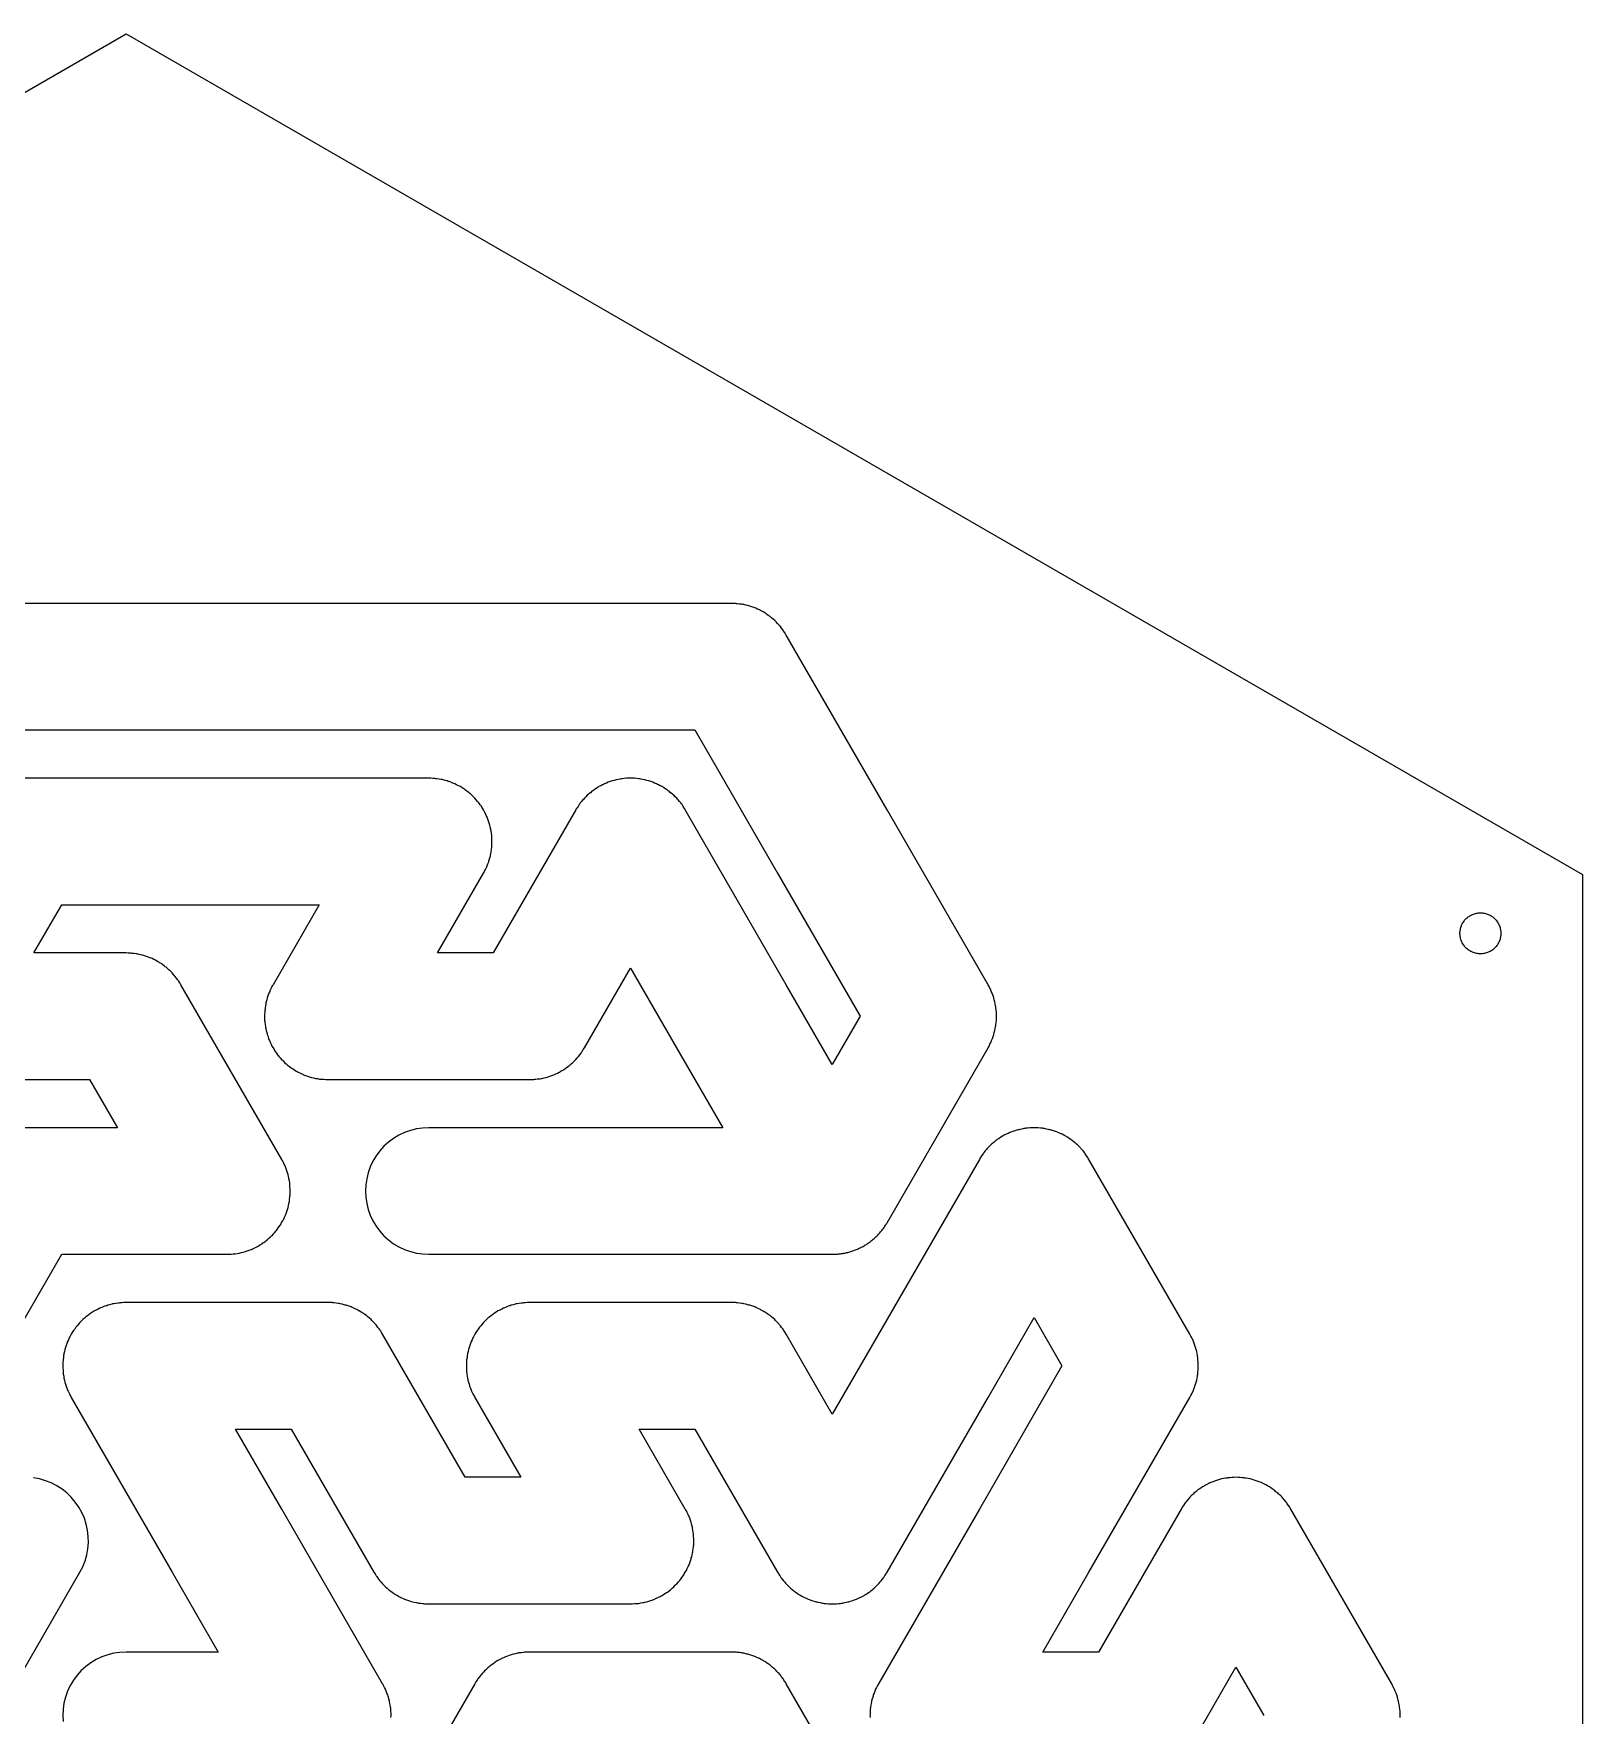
# Model space of a CAD drawing. Header units: millimetres. Extents: x -121 to 121, y -140 to 140.
# Drawn here: x -7.7 to 120.8, y 0 to 139.5 of the extents above; entities that cross this region are included whole.
import ezdxf

# ---------------------------------------------------------------- set-up
doc = ezdxf.new("R2010")
doc.units = ezdxf.units.MM
doc.layers.add('CUT', color=1, linetype='Continuous')

msp = doc.modelspace()

# ---------------------------------------------------------------- linework, layer by layer
at = {"layer": 'CUT'}
for points in [[(120.83, -69.76), (0, -139.52), (-120.83, -69.76), (-120.83, 69.76), (0, 139.52), (120.83, 69.76), (120.83, -69.76)], [(114.07, 64.88), (114.07, 64.79), (114.06, 64.71), (114.05, 64.63), (114.04, 64.55), (114.02, 64.47), (114, 64.38), (113.97, 64.31), (113.94, 64.23), (113.91, 64.15), (113.87, 64.08), (113.83, 64), (113.79, 63.93), (113.74, 63.87), (113.69, 63.8), (113.63, 63.74), (113.57, 63.68), (113.51, 63.62), (113.45, 63.56), (113.39, 63.51), (113.32, 63.46), (113.25, 63.42), (113.17, 63.38), (113.1, 63.34), (113.02, 63.31), (112.95, 63.28), (112.87, 63.25), (112.79, 63.23), (112.7, 63.21), (112.62, 63.2), (112.54, 63.19), (112.46, 63.18), (112.37, 63.18), (112.29, 63.18), (112.21, 63.19), (112.12, 63.2), (112.04, 63.21), (111.96, 63.23), (111.88, 63.25), (111.8, 63.28), (111.72, 63.31), (111.65, 63.34), (111.57, 63.38), (111.5, 63.42), (111.43, 63.46), (111.36, 63.51), (111.29, 63.56), (111.23, 63.62), (111.17, 63.68), (111.11, 63.74), (111.06, 63.8), (111.01, 63.87), (110.96, 63.93), (110.91, 64), (110.87, 64.08), (110.84, 64.15), (110.8, 64.23), (110.77, 64.31), (110.75, 64.38), (110.72, 64.47), (110.71, 64.55), (110.69, 64.63), (110.68, 64.71), (110.67, 64.79), (110.67, 64.88), (110.67, 64.96), (110.68, 65.04), (110.69, 65.13), (110.71, 65.21), (110.72, 65.29), (110.75, 65.37), (110.77, 65.45), (110.8, 65.53), (110.84, 65.61), (110.87, 65.68), (110.91, 65.75), (110.96, 65.82), (111.01, 65.89), (111.06, 65.96), (111.11, 66.02), (111.17, 66.08), (111.23, 66.14), (111.29, 66.19), (111.36, 66.24), (111.43, 66.29), (111.5, 66.34), (111.57, 66.38), (111.65, 66.42), (111.72, 66.45), (111.8, 66.48), (111.88, 66.51), (111.96, 66.53), (112.04, 66.55), (112.12, 66.56), (112.21, 66.57), (112.29, 66.58), (112.37, 66.58), (112.46, 66.58), (112.54, 66.57), (112.62, 66.56), (112.7, 66.55), (112.79, 66.53), (112.87, 66.51), (112.95, 66.48), (113.02, 66.45), (113.1, 66.42), (113.17, 66.38), (113.25, 66.34), (113.32, 66.29), (113.39, 66.24), (113.45, 66.19), (113.51, 66.14), (113.57, 66.08), (113.63, 66.02), (113.69, 65.96), (113.74, 65.89), (113.79, 65.82), (113.83, 65.75), (113.87, 65.68), (113.91, 65.61), (113.94, 65.53), (113.97, 65.45), (114, 65.37), (114.02, 65.29), (114.04, 65.21), (114.05, 65.13), (114.06, 65.04), (114.07, 64.96), (114.07, 64.88)]]:
    msp.add_lwpolyline(points, close=True, dxfattribs=at)
for points in [[(-12.2, 26.37), (-5.34, 38.25), (8.37, 38.25), (8.46, 38.25), (8.54, 38.25), (8.71, 38.27), (8.89, 38.28), (8.97, 38.29), (9.06, 38.29), (9.23, 38.33), (9.4, 38.35), (9.48, 38.37), (9.56, 38.39), (9.73, 38.43), (9.9, 38.48), (9.98, 38.51), (10.06, 38.53), (10.22, 38.59), (10.38, 38.65), (10.46, 38.69), (10.54, 38.72), (10.69, 38.8), (10.85, 38.87), (10.92, 38.91), (11, 38.95), (11.14, 39.05), (11.29, 39.13), (11.36, 39.19), (11.43, 39.23), (11.56, 39.34), (11.7, 39.44), (11.77, 39.5), (11.83, 39.55), (11.96, 39.67), (12.08, 39.79), (12.14, 39.85), (12.2, 39.91), (12.31, 40.04), (12.43, 40.17), (12.48, 40.24), (12.54, 40.3), (12.63, 40.45), (12.74, 40.58), (12.78, 40.66), (12.83, 40.73), (12.91, 40.88), (13, 41.03), (13.04, 41.1), (13.08, 41.18), (13.15, 41.34), (13.22, 41.49), (13.25, 41.57), (13.29, 41.65), (13.34, 41.81), (13.4, 41.98), (13.42, 42.06), (13.44, 42.14), (13.48, 42.31), (13.52, 42.48), (13.53, 42.56), (13.55, 42.64), (13.57, 42.82), (13.6, 42.99), (13.6, 43.07), (13.61, 43.16), (13.61, 43.33), (13.62, 43.5), (13.62, 43.59), (13.62, 43.67), (13.6, 43.84), (13.6, 44.01), (13.58, 44.1), (13.58, 44.19), (13.55, 44.35), (13.52, 44.52), (13.5, 44.61), (13.48, 44.69), (13.44, 44.86), (13.4, 45.02), (13.37, 45.1), (13.34, 45.19), (13.28, 45.35), (13.22, 45.51), (13.19, 45.59), (13.15, 45.67), (13.08, 45.82), (13, 45.97), (12.96, 46.05), (12.92, 46.12), (4.55, 60.62), (4.45, 60.77), (4.37, 60.92), (4.31, 60.99), (4.27, 61.06), (4.16, 61.19), (4.06, 61.33), (4, 61.39), (3.95, 61.46), (3.83, 61.59), (3.71, 61.71), (3.65, 61.77), (3.59, 61.83), (3.46, 61.94), (3.33, 62.06), (3.26, 62.11), (3.2, 62.17), (3.05, 62.26), (2.92, 62.37), (2.84, 62.41), (2.77, 62.46), (2.62, 62.54), (2.47, 62.63), (2.4, 62.67), (2.32, 62.71), (2.16, 62.78), (2.01, 62.85), (1.93, 62.88), (1.85, 62.91), (1.69, 62.97), (1.52, 63.02), (1.44, 63.04), (1.36, 63.07), (1.19, 63.11), (1.02, 63.15), (0.94, 63.16), (0.86, 63.18), (0.68, 63.2), (0.51, 63.22), (0.43, 63.23), (0.34, 63.24), (0.17, 63.24), (0, 63.25), (-7.65, 63.25), (-5.34, 67.25), (8.37, 67.25), (16.02, 67.25), (12.2, 60.62), (12.16, 60.55), (12.11, 60.47), (12.04, 60.32), (11.96, 60.17), (11.93, 60.09), (11.89, 60.01), (11.83, 59.85), (11.77, 59.69), (11.75, 59.6), (11.72, 59.52), (11.68, 59.36), (11.63, 59.19), (11.61, 59.11), (11.59, 59.02), (11.57, 58.85), (11.54, 58.69), (11.53, 58.6), (11.52, 58.51), (11.51, 58.34), (11.5, 58.17), (11.5, 58.09), (11.49, 58), (11.5, 57.83), (11.5, 57.66), (11.51, 57.57), (11.52, 57.49), (11.54, 57.32), (11.56, 57.14), (11.58, 57.06), (11.59, 56.98), (11.64, 56.81), (11.67, 56.64), (11.7, 56.56), (11.72, 56.48), (11.78, 56.31), (11.83, 56.15), (11.86, 56.07), (11.89, 55.99), (11.97, 55.84), (12.03, 55.68), (12.08, 55.6), (12.11, 55.53), (12.2, 55.38), (12.28, 55.23), (12.33, 55.16), (12.38, 55.08), (12.48, 54.95), (12.58, 54.8), (12.63, 54.74), (12.68, 54.67), (12.8, 54.54), (12.91, 54.41), (12.97, 54.35), (13.03, 54.29), (13.16, 54.17), (13.28, 54.05), (13.35, 54), (13.41, 53.94), (13.55, 53.84), (13.69, 53.73), (13.76, 53.69), (13.83, 53.63), (13.97, 53.55), (14.12, 53.45), (14.19, 53.41), (14.27, 53.37), (14.42, 53.3), (14.58, 53.22), (14.66, 53.19), (14.73, 53.15), (14.9, 53.09), (15.06, 53.03), (15.14, 53.01), (15.22, 52.98), (15.39, 52.93), (15.55, 52.89), (15.64, 52.87), (15.72, 52.85), (15.89, 52.83), (16.06, 52.79), (16.14, 52.79), (16.23, 52.78), (16.4, 52.77), (16.57, 52.75), (16.66, 52.75), (16.74, 52.75), (33.49, 52.75), (33.66, 52.76), (33.83, 52.76), (33.92, 52.77), (34, 52.78), (34.17, 52.8), (34.34, 52.82), (34.43, 52.84), (34.51, 52.85), (34.68, 52.89), (34.85, 52.93), (34.93, 52.96), (35.01, 52.98), (35.17, 53.03), (35.34, 53.09), (35.41, 53.12), (35.5, 53.15), (35.65, 53.22), (35.81, 53.29), (35.88, 53.33), (35.96, 53.37), (36.11, 53.46), (36.26, 53.54), (36.33, 53.59), (36.4, 53.63), (36.54, 53.74), (36.68, 53.83), (36.75, 53.89), (36.82, 53.94), (36.94, 54.06), (37.08, 54.17), (37.13, 54.23), (37.2, 54.29), (37.31, 54.41), (37.43, 54.54), (37.49, 54.61), (37.54, 54.67), (37.65, 54.81), (37.75, 54.94), (37.8, 55.01), (37.85, 55.08), (37.94, 55.23), (38.03, 55.37), (41.86, 62), (45.68, 55.37), (49.51, 48.75), (41.86, 48.75), (25.11, 48.75), (24.6, 48.72), (24.09, 48.65), (23.59, 48.52), (23.11, 48.35), (22.64, 48.13), (22.2, 47.87), (21.78, 47.56), (21.4, 47.21), (21.06, 46.83), (20.75, 46.42), (20.48, 45.97), (20.26, 45.51), (20.09, 45.02), (19.97, 44.52), (19.89, 44.01), (19.86, 43.5), (19.89, 42.99), (19.97, 42.48), (20.09, 41.98), (20.26, 41.49), (20.48, 41.03), (20.75, 40.58), (21.06, 40.17), (21.4, 39.79), (21.78, 39.44), (22.2, 39.13), (22.64, 38.87), (23.11, 38.65), (23.59, 38.48), (24.09, 38.35), (24.6, 38.28), (25.11, 38.25), (41.86, 38.25), (58.6, 38.25), (58.69, 38.25), (58.77, 38.25), (58.86, 38.26), (58.94, 38.26), (59.03, 38.27), (59.12, 38.28), (59.2, 38.29), (59.29, 38.29), (59.37, 38.31), (59.46, 38.32), (59.54, 38.34), (59.63, 38.35), (59.71, 38.37), (59.79, 38.39), (59.88, 38.41), (59.96, 38.43), (60.04, 38.46), (60.13, 38.48), (60.21, 38.51), (60.29, 38.53), (60.37, 38.56), (60.45, 38.59), (60.53, 38.62), (60.61, 38.65), (60.69, 38.69), (60.77, 38.72), (60.84, 38.76), (60.92, 38.79), (61, 38.83), (61.08, 38.87), (61.15, 38.91), (61.23, 38.95), (61.3, 39), (61.37, 39.04), (61.44, 39.09), (61.52, 39.13), (61.59, 39.19), (61.66, 39.23), (61.73, 39.29), (61.8, 39.33), (61.86, 39.39), (61.93, 39.44), (62, 39.5), (62.06, 39.55), (62.12, 39.61), (62.19, 39.67), (62.25, 39.73), (62.31, 39.79), (62.37, 39.85), (62.43, 39.91), (62.49, 39.98), (62.55, 40.04), (62.6, 40.11), (62.66, 40.17), (62.71, 40.24), (62.77, 40.3), (62.82, 40.37), (62.87, 40.44), (62.92, 40.51), (62.97, 40.58), (63.01, 40.66), (63.06, 40.73), (63.1, 40.8), (63.15, 40.87), (71.52, 55.37), (71.6, 55.53), (71.68, 55.68), (71.72, 55.76), (71.75, 55.83), (71.82, 55.99), (71.89, 56.15), (71.91, 56.23), (71.94, 56.31), (71.99, 56.48), (72.04, 56.64), (72.06, 56.73), (72.09, 56.81), (72.12, 56.98), (72.15, 57.14), (72.16, 57.23), (72.18, 57.31), (72.19, 57.49), (72.21, 57.66), (72.21, 57.74), (72.22, 57.83), (72.22, 58), (72.22, 58.17), (72.21, 58.26), (72.21, 58.34), (72.19, 58.51), (72.18, 58.69), (72.16, 58.77), (72.15, 58.86), (72.12, 59.02), (72.09, 59.19), (72.06, 59.27), (72.04, 59.36), (71.99, 59.52), (71.94, 59.69), (71.91, 59.77), (71.89, 59.85), (71.82, 60.01), (71.75, 60.17), (71.72, 60.24), (71.68, 60.32), (71.6, 60.47), (71.52, 60.62), (63.15, 75.12), (54.78, 89.62), (54.68, 89.77), (54.59, 89.92), (54.54, 89.99), (54.5, 90.06), (54.39, 90.19), (54.29, 90.33), (54.23, 90.39), (54.18, 90.46), (54.06, 90.59), (53.94, 90.71), (53.88, 90.77), (53.82, 90.83), (53.69, 90.94), (53.56, 91.06), (53.49, 91.11), (53.43, 91.17), (53.28, 91.26), (53.15, 91.37), (53.07, 91.41), (53, 91.46), (52.85, 91.54), (52.7, 91.63), (52.63, 91.67), (52.55, 91.71), (52.39, 91.78), (52.24, 91.85), (52.16, 91.88), (52.08, 91.91), (51.92, 91.97), (51.75, 92.02), (51.67, 92.04), (51.59, 92.07), (51.42, 92.11), (51.25, 92.15), (51.17, 92.16), (51.08, 92.18), (50.91, 92.2), (50.74, 92.22), (50.66, 92.23), (50.57, 92.24), (50.4, 92.24), (50.23, 92.25), (33.49, 92.25), (16.74, 92.25), (0, 92.25), (-16.74, 92.25)], [(-16.74, 81.75), (0, 81.75), (16.74, 81.75), (33.49, 81.75), (47.2, 81.75), (54.05, 69.87), (60.91, 58), (58.6, 54), (54.78, 60.62), (46.4, 75.12), (46.36, 75.2), (46.32, 75.27), (46.22, 75.41), (46.13, 75.56), (46.07, 75.63), (46.02, 75.7), (45.91, 75.83), (45.81, 75.96), (45.75, 76.02), (45.69, 76.09), (45.57, 76.21), (45.45, 76.33), (45.38, 76.39), (45.32, 76.45), (45.18, 76.55), (45.05, 76.67), (44.98, 76.71), (44.92, 76.77), (44.77, 76.86), (44.63, 76.96), (44.56, 77), (44.48, 77.05), (44.33, 77.13), (44.18, 77.21), (44.1, 77.24), (44.02, 77.28), (43.86, 77.35), (43.71, 77.41), (43.63, 77.44), (43.55, 77.47), (43.38, 77.52), (43.22, 77.57), (43.13, 77.59), (43.05, 77.61), (42.88, 77.64), (42.71, 77.68), (42.63, 77.69), (42.54, 77.71), (42.37, 77.72), (42.2, 77.74), (42.12, 77.74), (42.03, 77.75), (41.86, 77.74), (41.69, 77.75), (41.6, 77.74), (41.51, 77.74), (41.34, 77.72), (41.17, 77.71), (41.09, 77.69), (41, 77.68), (40.83, 77.64), (40.67, 77.61), (40.58, 77.59), (40.5, 77.57), (40.34, 77.52), (40.17, 77.47), (40.09, 77.44), (40.01, 77.41), (39.85, 77.35), (39.69, 77.28), (39.61, 77.24), (39.54, 77.21), (39.39, 77.13), (39.23, 77.05), (39.16, 77), (39.09, 76.96), (38.94, 76.86), (38.8, 76.77), (38.73, 76.71), (38.66, 76.67), (38.53, 76.55), (38.4, 76.45), (38.33, 76.39), (38.27, 76.33), (38.15, 76.21), (38.03, 76.09), (37.97, 76.02), (37.91, 75.96), (37.8, 75.83), (37.69, 75.7), (37.64, 75.63), (37.59, 75.56), (37.5, 75.41), (37.4, 75.27), (37.36, 75.2), (37.31, 75.12), (30.46, 63.25), (25.84, 63.25), (29.66, 69.87), (29.7, 69.95), (29.74, 70.03), (29.82, 70.18), (29.9, 70.33), (29.93, 70.41), (29.97, 70.49), (30.02, 70.65), (30.09, 70.81), (30.11, 70.9), (30.14, 70.98), (30.18, 71.14), (30.23, 71.31), (30.24, 71.39), (30.26, 71.48), (30.29, 71.65), (30.32, 71.81), (30.33, 71.9), (30.34, 71.99), (30.35, 72.16), (30.36, 72.33), (30.36, 72.41), (30.36, 72.5), (30.36, 72.67), (30.35, 72.84), (30.34, 72.93), (30.34, 73.01), (30.31, 73.18), (30.29, 73.36), (30.28, 73.44), (30.26, 73.52), (30.22, 73.69), (30.19, 73.86), (30.16, 73.94), (30.14, 74.02), (30.08, 74.19), (30.03, 74.35), (29.99, 74.43), (29.97, 74.51), (29.89, 74.66), (29.82, 74.82), (29.78, 74.9), (29.74, 74.97), (29.66, 75.12), (29.57, 75.27), (29.52, 75.34), (29.48, 75.42), (29.38, 75.55), (29.28, 75.7), (29.22, 75.76), (29.17, 75.83), (29.06, 75.96), (28.95, 76.09), (28.88, 76.15), (28.83, 76.21), (28.7, 76.33), (28.58, 76.45), (28.51, 76.5), (28.45, 76.56), (28.31, 76.66), (28.17, 76.77), (28.1, 76.81), (28.03, 76.87), (27.88, 76.95), (27.74, 77.05), (27.66, 77.09), (27.59, 77.13), (27.43, 77.2), (27.28, 77.28), (27.2, 77.31), (27.12, 77.35), (26.96, 77.41), (26.8, 77.47), (26.72, 77.49), (26.64, 77.52), (26.47, 77.57), (26.31, 77.61), (26.22, 77.63), (26.14, 77.65), (25.97, 77.67), (25.8, 77.71), (25.71, 77.71), (25.63, 77.72), (25.46, 77.73), (25.29, 77.75), (25.2, 77.75), (25.11, 77.75), (8.37, 77.75), (-8.37, 77.75)], [(-16.74, 52.75), (-3.03, 52.75), (-0.72, 48.75), (-8.37, 48.75)], [(105.71, -0.17), (105.7, 0), (105.71, 0.17), (105.7, 0.26), (105.7, 0.34), (105.68, 0.51), (105.66, 0.69), (105.65, 0.77), (105.64, 0.86), (105.6, 1.02), (105.57, 1.19), (105.55, 1.27), (105.53, 1.36), (105.48, 1.52), (105.43, 1.69), (105.4, 1.77), (105.37, 1.85), (105.3, 2.01), (105.24, 2.17), (105.2, 2.24), (105.17, 2.32), (105.08, 2.47), (105.01, 2.62), (96.63, 17.12), (96.59, 17.2), (96.55, 17.27), (96.45, 17.41), (96.35, 17.56), (96.3, 17.63), (96.25, 17.7), (96.14, 17.83), (96.03, 17.96), (95.97, 18.02), (95.92, 18.09), (95.8, 18.21), (95.68, 18.33), (95.61, 18.39), (95.55, 18.45), (95.41, 18.55), (95.28, 18.67), (95.21, 18.71), (95.15, 18.77), (95, 18.86), (94.86, 18.96), (94.78, 19), (94.71, 19.05), (94.56, 19.13), (94.41, 19.21), (94.33, 19.24), (94.25, 19.28), (94.09, 19.35), (93.94, 19.41), (93.85, 19.44), (93.77, 19.47), (93.61, 19.52), (93.45, 19.57), (93.36, 19.59), (93.28, 19.61), (93.11, 19.64), (92.94, 19.68), (92.86, 19.69), (92.77, 19.71), (92.6, 19.72), (92.43, 19.74), (92.34, 19.74), (92.26, 19.75), (92.09, 19.74), (91.92, 19.75), (91.83, 19.74), (91.74, 19.74), (91.57, 19.72), (91.4, 19.71), (91.32, 19.69), (91.23, 19.68), (91.06, 19.64), (90.9, 19.61), (90.81, 19.59), (90.73, 19.57), (90.57, 19.52), (90.4, 19.47), (90.32, 19.44), (90.24, 19.41), (90.08, 19.35), (89.92, 19.28), (89.84, 19.24), (89.77, 19.21), (89.62, 19.13), (89.46, 19.05), (89.39, 19), (89.32, 18.96), (89.17, 18.86), (89.03, 18.77), (88.96, 18.71), (88.89, 18.67), (88.76, 18.55), (88.63, 18.45), (88.56, 18.39), (88.5, 18.33), (88.38, 18.21), (88.26, 18.09), (88.2, 18.02), (88.14, 17.96), (88.03, 17.83), (87.92, 17.7), (87.87, 17.63), (87.82, 17.56), (87.73, 17.41), (87.63, 17.27), (87.59, 17.2), (87.54, 17.12), (80.68, 5.25), (76.07, 5.25), (79.89, 11.87), (88.26, 26.37), (88.34, 26.53), (88.42, 26.68), (88.46, 26.76), (88.5, 26.83), (88.56, 26.99), (88.63, 27.15), (88.66, 27.23), (88.69, 27.31), (88.73, 27.48), (88.79, 27.64), (88.81, 27.73), (88.83, 27.81), (88.86, 27.98), (88.9, 28.14), (88.91, 28.23), (88.92, 28.31), (88.93, 28.49), (88.95, 28.66), (88.96, 28.74), (88.96, 28.83), (88.96, 29), (88.96, 29.17), (88.96, 29.26), (88.95, 29.34), (88.93, 29.51), (88.92, 29.69), (88.91, 29.77), (88.9, 29.86), (88.86, 30.02), (88.83, 30.19), (88.81, 30.27), (88.79, 30.36), (88.73, 30.52), (88.69, 30.69), (88.66, 30.77), (88.63, 30.85), (88.56, 31.01), (88.5, 31.17), (88.46, 31.24), (88.42, 31.32), (88.34, 31.47), (88.26, 31.62), (79.89, 46.12), (79.84, 46.2), (79.8, 46.27), (79.7, 46.41), (79.61, 46.56), (79.56, 46.63), (79.51, 46.7), (79.4, 46.83), (79.29, 46.96), (79.23, 47.02), (79.18, 47.09), (79.05, 47.21), (78.93, 47.33), (78.87, 47.39), (78.81, 47.45), (78.67, 47.55), (78.54, 47.67), (78.47, 47.71), (78.4, 47.77), (78.26, 47.86), (78.12, 47.96), (78.04, 48), (77.97, 48.05), (77.82, 48.13), (77.67, 48.21), (77.59, 48.24), (77.51, 48.28), (77.35, 48.35), (77.19, 48.41), (77.11, 48.44), (77.03, 48.47), (76.87, 48.52), (76.7, 48.57), (76.62, 48.59), (76.54, 48.61), (76.37, 48.64), (76.2, 48.68), (76.11, 48.69), (76.03, 48.71), (75.86, 48.72), (75.69, 48.74), (75.6, 48.74), (75.52, 48.75), (75.34, 48.74), (75.17, 48.75), (75.09, 48.74), (75, 48.74), (74.83, 48.72), (74.66, 48.71), (74.57, 48.69), (74.49, 48.68), (74.32, 48.64), (74.15, 48.61), (74.07, 48.59), (73.99, 48.57), (73.82, 48.52), (73.66, 48.47), (73.58, 48.44), (73.49, 48.41), (73.34, 48.35), (73.18, 48.28), (73.1, 48.24), (73.02, 48.21), (72.87, 48.13), (72.72, 48.05), (72.65, 48), (72.57, 47.96), (72.43, 47.86), (72.29, 47.77), (72.22, 47.71), (72.15, 47.67), (72.02, 47.55), (71.88, 47.45), (71.82, 47.39), (71.76, 47.33), (71.64, 47.21), (71.51, 47.09), (71.46, 47.02), (71.4, 46.96), (71.29, 46.83), (71.18, 46.7), (71.13, 46.63), (71.08, 46.56), (70.98, 46.41), (70.89, 46.27), (70.84, 46.2), (70.8, 46.12), (62.43, 31.62), (58.6, 25), (54.78, 31.62), (54.68, 31.77), (54.59, 31.92), (54.54, 31.99), (54.5, 32.06), (54.39, 32.19), (54.29, 32.33), (54.23, 32.39), (54.18, 32.46), (54.06, 32.59), (53.94, 32.71), (53.88, 32.77), (53.82, 32.83), (53.69, 32.94), (53.56, 33.06), (53.49, 33.11), (53.43, 33.17), (53.28, 33.26), (53.15, 33.37), (53.07, 33.41), (53, 33.46), (52.85, 33.54), (52.7, 33.63), (52.63, 33.67), (52.55, 33.71), (52.39, 33.78), (52.24, 33.85), (52.16, 33.88), (52.08, 33.91), (51.92, 33.97), (51.75, 34.02), (51.67, 34.04), (51.59, 34.07), (51.42, 34.11), (51.25, 34.15), (51.17, 34.16), (51.08, 34.18), (50.91, 34.2), (50.74, 34.22), (50.66, 34.23), (50.57, 34.24), (50.4, 34.24), (50.23, 34.25), (33.49, 34.25), (33.4, 34.25), (33.31, 34.25), (33.14, 34.23), (32.97, 34.22), (32.89, 34.21), (32.8, 34.21), (32.63, 34.17), (32.46, 34.15), (32.38, 34.13), (32.29, 34.11), (32.13, 34.07), (31.96, 34.02), (31.88, 33.99), (31.8, 33.97), (31.64, 33.91), (31.48, 33.85), (31.4, 33.81), (31.32, 33.78), (31.17, 33.7), (31.01, 33.63), (30.94, 33.59), (30.86, 33.55), (30.72, 33.45), (30.57, 33.37), (30.5, 33.31), (30.43, 33.27), (30.29, 33.16), (30.16, 33.06), (30.09, 33), (30.02, 32.95), (29.9, 32.83), (29.77, 32.71), (29.72, 32.65), (29.65, 32.59), (29.54, 32.46), (29.43, 32.33), (29.38, 32.26), (29.32, 32.2), (29.22, 32.05), (29.12, 31.92), (29.08, 31.84), (29.03, 31.77), (28.94, 31.62), (28.86, 31.47), (28.82, 31.4), (28.78, 31.32), (28.71, 31.16), (28.64, 31.01), (28.61, 30.93), (28.57, 30.85), (28.52, 30.69), (28.46, 30.52), (28.44, 30.44), (28.42, 30.36), (28.38, 30.19), (28.34, 30.02), (28.32, 29.94), (28.31, 29.86), (28.29, 29.68), (28.26, 29.51), (28.26, 29.43), (28.25, 29.34), (28.24, 29.17), (28.24, 29), (28.24, 28.91), (28.24, 28.83), (28.25, 28.66), (28.26, 28.49), (28.27, 28.4), (28.28, 28.31), (28.31, 28.15), (28.34, 27.98), (28.36, 27.89), (28.37, 27.81), (28.42, 27.64), (28.46, 27.48), (28.49, 27.4), (28.51, 27.31), (28.58, 27.15), (28.64, 26.99), (28.67, 26.91), (28.7, 26.83), (28.78, 26.68), (28.86, 26.53), (28.9, 26.45), (28.94, 26.37), (32.76, 19.75), (28.15, 19.75), (21.29, 31.62), (21.2, 31.77), (21.11, 31.92), (21.06, 31.99), (21.01, 32.06), (20.9, 32.19), (20.8, 32.33), (20.74, 32.39), (20.69, 32.46), (20.57, 32.59), (20.46, 32.71), (20.39, 32.77), (20.33, 32.83), (20.2, 32.94), (20.07, 33.06), (20, 33.11), (19.94, 33.17), (19.8, 33.26), (19.66, 33.37), (19.59, 33.41), (19.52, 33.46), (19.37, 33.54), (19.22, 33.63), (19.14, 33.67), (19.07, 33.71), (18.91, 33.78), (18.75, 33.85), (18.67, 33.88), (18.59, 33.91), (18.43, 33.97), (18.27, 34.02), (18.18, 34.04), (18.1, 34.07), (17.93, 34.11), (17.77, 34.15), (17.68, 34.16), (17.6, 34.18), (17.43, 34.2), (17.26, 34.22), (17.17, 34.23), (17.09, 34.24), (16.91, 34.24), (16.74, 34.25), (0, 34.25), (-0.09, 34.25), (-0.17, 34.25), (-0.34, 34.23), (-0.51, 34.22), (-0.6, 34.21), (-0.69, 34.21), (-0.85, 34.17), (-1.02, 34.15), (-1.11, 34.13), (-1.19, 34.11), (-1.36, 34.07), (-1.52, 34.02), (-1.6, 33.99), (-1.69, 33.97), (-1.85, 33.91), (-2.01, 33.85), (-2.09, 33.81), (-2.17, 33.78), (-2.32, 33.7), (-2.47, 33.63), (-2.55, 33.59), (-2.63, 33.55), (-2.77, 33.45), (-2.92, 33.37), (-2.99, 33.31), (-3.06, 33.27), (-3.19, 33.16), (-3.33, 33.06), (-3.39, 33), (-3.46, 32.95), (-3.59, 32.83), (-3.71, 32.71), (-3.77, 32.65), (-3.83, 32.59), (-3.94, 32.46), (-4.06, 32.33), (-4.11, 32.26), (-4.17, 32.2), (-4.26, 32.05), (-4.37, 31.92), (-4.41, 31.84), (-4.46, 31.77), (-4.54, 31.62), (-4.63, 31.47), (-4.67, 31.4), (-4.71, 31.32), (-4.78, 31.16), (-4.85, 31.01), (-4.88, 30.93), (-4.91, 30.85), (-4.97, 30.69), (-5.02, 30.52), (-5.04, 30.44), (-5.07, 30.36), (-5.11, 30.19), (-5.15, 30.02), (-5.16, 29.94), (-5.18, 29.86), (-5.2, 29.68), (-5.22, 29.51), (-5.23, 29.43), (-5.24, 29.34), (-5.24, 29.17), (-5.25, 29), (-5.25, 28.91), (-5.25, 28.83), (-5.23, 28.66), (-5.22, 28.49), (-5.21, 28.4), (-5.21, 28.31), (-5.17, 28.15), (-5.15, 27.98), (-5.13, 27.89), (-5.11, 27.81), (-5.07, 27.64), (-5.02, 27.48), (-4.99, 27.4), (-4.97, 27.31), (-4.91, 27.15), (-4.85, 26.99), (-4.81, 26.91), (-4.78, 26.83), (-4.7, 26.68), (-4.63, 26.53), (-4.59, 26.45), (-4.55, 26.37), (3.82, 11.87), (7.65, 5.25), (0, 5.25), (-0.51, 5.22), (-1.02, 5.15), (-1.52, 5.02), (-2.01, 4.85), (-2.47, 4.63), (-2.92, 4.37), (-3.33, 4.06), (-3.71, 3.71), (-4.06, 3.33), (-4.37, 2.92), (-4.63, 2.47), (-4.85, 2.01), (-5.02, 1.52), (-5.15, 1.02), (-5.22, 0.51), (-5.25, 0), (-5.22, -0.51)], [(21.98, -0.17), (21.99, 0), (21.99, 0.09), (21.99, 0.17), (21.98, 0.34), (21.97, 0.51), (21.96, 0.6), (21.95, 0.69), (21.92, 0.85), (21.89, 1.02), (21.87, 1.11), (21.86, 1.19), (21.81, 1.36), (21.77, 1.52), (21.74, 1.6), (21.71, 1.69), (21.65, 1.85), (21.59, 2.01), (21.56, 2.09), (21.53, 2.17), (21.45, 2.32), (21.37, 2.47), (21.33, 2.55), (21.29, 2.62), (12.92, 17.12), (9.09, 23.75), (13.71, 23.75), (20.57, 11.87), (20.66, 11.73), (20.75, 11.58), (20.8, 11.51), (20.85, 11.44), (20.95, 11.31), (21.06, 11.17), (21.11, 11.11), (21.17, 11.04), (21.29, 10.91), (21.4, 10.79), (21.47, 10.73), (21.53, 10.67), (21.66, 10.56), (21.78, 10.44), (21.85, 10.39), (21.92, 10.33), (22.06, 10.24), (22.2, 10.13), (22.27, 10.09), (22.34, 10.04), (22.49, 9.96), (22.64, 9.87), (22.72, 9.83), (22.79, 9.79), (22.95, 9.72), (23.11, 9.65), (23.19, 9.62), (23.27, 9.59), (23.43, 9.53), (23.59, 9.48), (23.67, 9.46), (23.76, 9.43), (23.92, 9.39), (24.09, 9.35), (24.18, 9.34), (24.26, 9.32), (24.43, 9.3), (24.6, 9.28), (24.69, 9.27), (24.77, 9.26), (24.94, 9.26), (25.11, 9.25), (41.86, 9.25), (41.94, 9.25), (42.03, 9.25), (42.2, 9.27), (42.37, 9.28), (42.46, 9.29), (42.54, 9.29), (42.71, 9.33), (42.88, 9.35), (42.97, 9.37), (43.05, 9.39), (43.22, 9.43), (43.38, 9.48), (43.46, 9.51), (43.55, 9.53), (43.71, 9.59), (43.87, 9.65), (43.94, 9.69), (44.02, 9.72), (44.18, 9.8), (44.33, 9.87), (44.41, 9.91), (44.48, 9.95), (44.63, 10.05), (44.77, 10.13), (44.84, 10.19), (44.92, 10.23), (45.05, 10.34), (45.19, 10.44), (45.25, 10.5), (45.32, 10.55), (45.44, 10.67), (45.57, 10.79), (45.63, 10.85), (45.69, 10.91), (45.8, 11.04), (45.92, 11.17), (45.97, 11.24), (46.02, 11.3), (46.12, 11.45), (46.22, 11.58), (46.27, 11.66), (46.32, 11.73), (46.4, 11.88), (46.49, 12.03), (46.52, 12.1), (46.57, 12.18), (46.63, 12.34), (46.71, 12.49), (46.74, 12.57), (46.77, 12.65), (46.82, 12.81), (46.88, 12.98), (46.9, 13.06), (46.93, 13.14), (46.97, 13.31), (47.01, 13.48), (47.02, 13.56), (47.04, 13.64), (47.06, 13.82), (47.08, 13.99), (47.09, 14.07), (47.1, 14.16), (47.1, 14.33), (47.11, 14.5), (47.1, 14.59), (47.11, 14.67), (47.09, 14.84), (47.08, 15.01), (47.07, 15.1), (47.06, 15.19), (47.03, 15.35), (47.01, 15.52), (46.99, 15.61), (46.97, 15.69), (46.92, 15.86), (46.88, 16.02), (46.85, 16.1), (46.83, 16.19), (46.77, 16.35), (46.71, 16.51), (46.67, 16.59), (46.64, 16.67), (46.56, 16.82), (46.49, 16.97), (46.44, 17.05), (46.4, 17.12), (42.58, 23.75), (47.2, 23.75), (54.05, 11.87), (54.1, 11.8), (54.14, 11.73), (54.24, 11.59), (54.33, 11.44), (54.39, 11.37), (54.44, 11.3), (54.55, 11.17), (54.65, 11.04), (54.71, 10.98), (54.77, 10.91), (54.89, 10.79), (55.01, 10.67), (55.08, 10.61), (55.14, 10.55), (55.27, 10.45), (55.41, 10.33), (55.48, 10.29), (55.54, 10.23), (55.69, 10.14), (55.83, 10.04), (55.9, 10), (55.98, 9.95), (56.13, 9.87), (56.28, 9.79), (56.36, 9.76), (56.43, 9.72), (56.59, 9.65), (56.75, 9.59), (56.83, 9.56), (56.91, 9.53), (57.08, 9.48), (57.24, 9.43), (57.33, 9.41), (57.41, 9.39), (57.58, 9.36), (57.75, 9.32), (57.83, 9.31), (57.92, 9.29), (58.09, 9.28), (58.26, 9.26), (58.34, 9.26), (58.43, 9.25), (58.6, 9.26), (58.77, 9.25), (58.86, 9.26), (58.94, 9.26), (59.12, 9.28), (59.29, 9.29), (59.37, 9.31), (59.46, 9.32), (59.62, 9.36), (59.79, 9.39), (59.88, 9.41), (59.96, 9.43), (60.12, 9.48), (60.29, 9.53), (60.37, 9.56), (60.45, 9.59), (60.61, 9.65), (60.77, 9.72), (60.84, 9.76), (60.92, 9.79), (61.07, 9.87), (61.23, 9.95), (61.3, 10), (61.37, 10.04), (61.51, 10.14), (61.66, 10.23), (61.73, 10.29), (61.8, 10.33), (61.93, 10.45), (62.06, 10.55), (62.12, 10.61), (62.19, 10.67), (62.31, 10.79), (62.43, 10.91), (62.49, 10.98), (62.55, 11.04), (62.66, 11.17), (62.77, 11.3), (62.82, 11.37), (62.87, 11.44), (62.96, 11.59), (63.06, 11.73), (63.1, 11.8), (63.15, 11.87), (71.52, 26.37), (75.34, 33), (77.65, 29), (70.8, 17.12), (62.43, 2.62), (62.39, 2.55), (62.34, 2.47), (62.27, 2.32), (62.19, 2.17), (62.16, 2.09), (62.12, 2.01), (62.06, 1.85), (62, 1.69), (61.98, 1.6), (61.95, 1.52), (61.91, 1.36), (61.86, 1.19), (61.84, 1.11), (61.82, 1.02), (61.8, 0.85), (61.77, 0.69), (61.76, 0.6), (61.75, 0.51), (61.74, 0.34), (61.73, 0.17), (61.73, 0.09), (61.72, 0), (61.73, -0.17)], [(-12.2, -2.63), (-3.82, 11.87), (-3.59, 12.33), (-3.4, 12.81), (-3.26, 13.31), (-3.17, 13.81), (-3.12, 14.33), (-3.13, 14.84), (-3.19, 15.36), (-3.3, 15.86), (-3.46, 16.35), (-3.66, 16.82), (-3.91, 17.27), (-4.21, 17.7), (-4.54, 18.09), (-4.91, 18.45), (-5.31, 18.77), (-5.75, 19.05), (-6.2, 19.28), (-6.68, 19.47), (-7.18, 19.61), (-7.69, 19.71)], [(61.63, -9.25), (54.78, 2.62), (54.73, 2.7), (54.69, 2.77), (54.64, 2.84), (54.59, 2.92), (54.54, 2.99), (54.5, 3.06), (54.44, 3.13), (54.39, 3.2), (54.34, 3.26), (54.29, 3.33), (54.23, 3.39), (54.18, 3.46), (54.12, 3.52), (54.06, 3.59), (54, 3.65), (53.94, 3.71), (53.88, 3.77), (53.82, 3.83), (53.75, 3.89), (53.69, 3.95), (53.62, 4), (53.56, 4.06), (53.49, 4.11), (53.43, 4.17), (53.35, 4.21), (53.29, 4.27), (53.22, 4.31), (53.15, 4.37), (53.07, 4.41), (53, 4.46), (52.93, 4.5), (52.85, 4.55), (52.78, 4.59), (52.7, 4.63), (52.63, 4.67), (52.55, 4.71), (52.47, 4.74), (52.4, 4.78), (52.32, 4.81), (52.24, 4.85), (52.16, 4.88), (52.08, 4.91), (52, 4.94), (51.92, 4.97), (51.83, 4.99), (51.75, 5.02), (51.67, 5.04), (51.59, 5.07), (51.5, 5.09), (51.42, 5.11), (51.34, 5.13), (51.25, 5.15), (51.17, 5.16), (51.08, 5.18), (51, 5.19), (50.91, 5.21), (50.83, 5.21), (50.74, 5.22), (50.66, 5.23), (50.57, 5.24), (50.49, 5.24), (50.4, 5.25), (50.32, 5.25), (50.23, 5.25), (33.49, 5.25), (33.31, 5.24), (33.14, 5.24), (33.06, 5.23), (32.97, 5.22), (32.8, 5.2), (32.63, 5.18), (32.55, 5.16), (32.46, 5.15), (32.3, 5.11), (32.13, 5.07), (32.05, 5.04), (31.96, 5.02), (31.8, 4.97), (31.64, 4.91), (31.56, 4.88), (31.48, 4.85), (31.32, 4.78), (31.16, 4.71), (31.09, 4.67), (31.01, 4.63), (30.86, 4.54), (30.71, 4.46), (30.64, 4.41), (30.57, 4.37), (30.43, 4.26), (30.29, 4.17), (30.22, 4.11), (30.16, 4.06), (30.03, 3.94), (29.9, 3.83), (29.84, 3.77), (29.77, 3.71), (29.66, 3.59), (29.54, 3.46), (29.49, 3.39), (29.43, 3.33), (29.33, 3.19), (29.22, 3.06), (29.17, 2.99), (29.12, 2.92), (29.03, 2.77), (28.94, 2.62), (22.08, -9.25)], [(88.26, -2.63), (92.09, 4), (94.4, 0)]]:
    msp.add_lwpolyline(points, dxfattribs=at)

doc.saveas('drawing.dxf')
